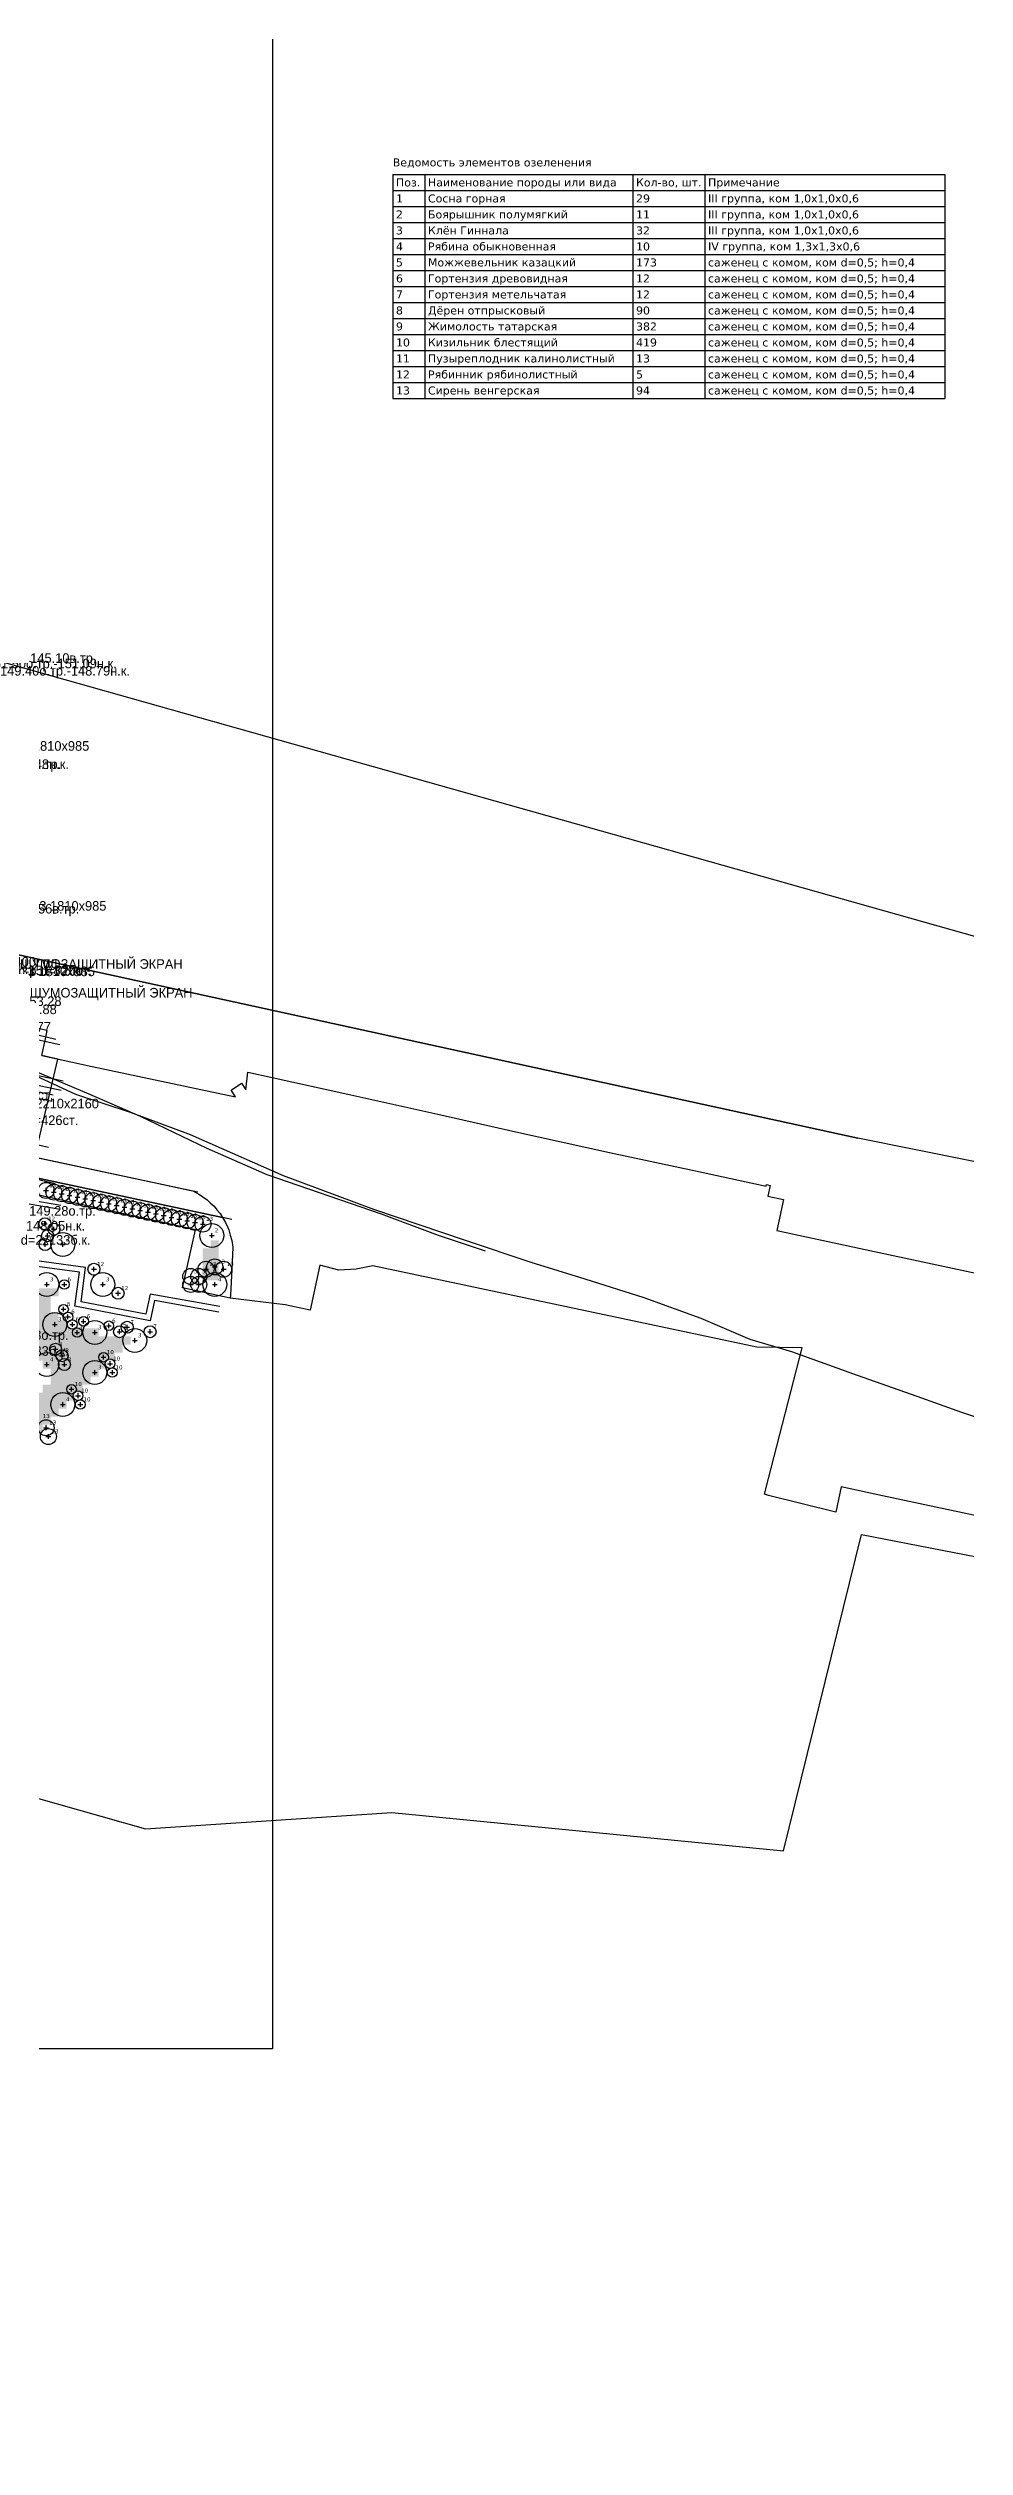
# Model space of a CAD drawing. Header units: metres. Extents: x -2743 to 126, y 13385 to 13916.
# Drawn here: x -1778.1 to -1663.5, y 13450.2 to 13750 of the extents above; entities that cross this region are included whole.
import ezdxf

# ---------------------------------------------------------------- set-up
doc = ezdxf.new("R2010")
doc.units = ezdxf.units.M
for name, color, linetype in [('GREEN_LABELS', 7, 'Continuous'), ('GREEN_SCHEDULE', 7, 'Continuous'), ('GREEN_SHRUBS', 94, 'Continuous'), ('GREEN_TREES', 3, 'Continuous'), ('GREEN_ZONE_ALLOWED', 3, 'Continuous'), ('link-улица Берзарина_Граница работ$0$ГП_Граница проектирования', 7, 'Continuous'), ('link-улица Берзарина_Покрытия — Новые$0$ДВ_ПП_Газон_Р', 7, 'Continuous'), ('link-улица Берзарина_Покрытия — Новые$0$ДВ_ПП_Тип2_Р_покрытия_ПЧ_Местные', 7, 'Continuous'), ('link-улица Берзарина_Покрытия — Новые$0$ДВ_ПП_Тип6_У_ТР_3м за счет Газона', 7, 'Continuous'), ('link_улица Берзарина_борта$0$ДВ_ГП_П_Борт_БР100.30.15', 7, 'Continuous'), ('link_улица Берзарина_борта$0$ДВ_ГП_П_Борт_Пониженный_бетонный', 7, 'Continuous'), ('output[1-12]_3_ДЖКХ-24_03233tp$0$Горизонтали', 7, 'Continuous'), ('output[1-12]_3_ДЖКХ-24_03233tp$0$Ограды', 7, 'Continuous'), ('output[1-12]_3_ДЖКХ-24_03233up$0$Водопровод', 7, 'Continuous'), ('output[1-12]_3_ДЖКХ-24_03233up$0$Газопровод', 7, 'Continuous'), ('output[1-12]_3_ДЖКХ-24_03233up$0$Кабель связи', 7, 'Continuous'), ('output[1-12]_3_ДЖКХ-24_03233up$0$Кабель электрический', 7, 'Continuous'), ('output[1-12]_3_ДЖКХ-24_03233up$0$Канализация самотёчная', 7, 'Continuous'), ('output[1-12]_3_ДЖКХ-24_03233up$0$Теплосеть', 7, 'Continuous'), ('output[1-12]_brd$0$Граница заказа', 7, 'Continuous'), ('output[1-12]_brd$0$Рамки', 7, 'Continuous'), ('output[19-22]_3_ДЖКХ-25_01840tp$0$Ограды', 7, 'Continuous'), ('output[19-22]_3_ДЖКХ-25_01840up$0$Водосток', 7, 'Continuous'), ('output[19-22]_3_ДЖКХ-25_01840up$0$Теплосеть', 7, 'Continuous'), ('output[19-22]_brd$0$Граница заказа', 7, 'Continuous')]:
    doc.layers.add(name, color=color, linetype=linetype)
doc.styles.add('unicode', font='DejaVuSans.ttf')

# ---------------------------------------------------------------- blocks, each defined once
blk = doc.blocks.new('GREEN_TREE_CRATAEGUS_SUBMOLLIS')
for p, q in [((-0.3, 0), (0.3, 0)), ((0, -0.3), (0, 0.3))]:
    blk.add_line(p, q)
blk.add_circle((0, 0), 1.5)
at = {"style": 'unicode', "flags": 1}
for tag, p in [('POS', (0.4, 0.4)), ('SPECIES', (0.4, -1.8)), ('NUM', (0.4, -0.9)), ('NPA', (0.4, -2.7))]:
    blk.add_attdef(tag, p, '', height=0.5, dxfattribs=at)
blk = doc.blocks.new('GREEN_TREE_SORBUS_AUCUPARIA')
for p, q in [((-0.3, 0), (0.3, 0)), ((0, -0.3), (0, 0.3))]:
    blk.add_line(p, q)
blk.add_circle((0, 0), 1.5)
at = {"style": 'unicode', "flags": 1}
for tag, p in [('POS', (0.4, 0.4)), ('SPECIES', (0.4, -1.8)), ('NUM', (0.4, -0.9)), ('NPA', (0.4, -2.7))]:
    blk.add_attdef(tag, p, '', height=0.5, dxfattribs=at)
blk = doc.blocks.new('GREEN_TREE_ACER_GINNALA')
for p, q in [((-0.3, 0), (0.3, 0)), ((0, -0.3), (0, 0.3))]:
    blk.add_line(p, q)
blk.add_circle((0, 0), 1.5)
at = {"style": 'unicode', "flags": 1}
for tag, p in [('POS', (0.4, 0.4)), ('SPECIES', (0.4, -1.8)), ('NUM', (0.4, -0.9)), ('NPA', (0.4, -2.7))]:
    blk.add_attdef(tag, p, '', height=0.5, dxfattribs=at)
blk = doc.blocks.new('GREEN_SHRUB_SYRINGA_JOSIKAEA')
for p, q in [((-0.3, 0), (0.3, 0)), ((0, -0.3), (0, 0.3))]:
    blk.add_line(p, q)
blk.add_circle((0, 0), 1)
at = {"style": 'unicode', "flags": 1}
for tag, p in [('POS', (0.4, 0.4)), ('SPECIES', (0.4, -1.8)), ('NUM', (0.4, -0.9)), ('NPA', (0.4, -2.7))]:
    blk.add_attdef(tag, p, '', height=0.5, dxfattribs=at)
blk = doc.blocks.new('GREEN_SHRUB_SORBARIA_SORBIFOLIA')
for p, q in [((-0.3, 0), (0.3, 0)), ((0, -0.3), (0, 0.3))]:
    blk.add_line(p, q)
blk.add_circle((0, 0), 0.75)
at = {"style": 'unicode', "flags": 1}
for tag, p in [('POS', (0.4, 0.4)), ('SPECIES', (0.4, -1.8)), ('NUM', (0.4, -0.9)), ('NPA', (0.4, -2.7))]:
    blk.add_attdef(tag, p, '', height=0.5, dxfattribs=at)
blk = doc.blocks.new('GREEN_SHRUB_COTONEASTER_LUCIDUS')
for p, q in [((-0.3, 0), (0.3, 0)), ((0, -0.3), (0, 0.3))]:
    blk.add_line(p, q)
blk.add_circle((0, 0), 0.6)
at = {"style": 'unicode', "flags": 1}
for tag, p in [('POS', (0.4, 0.4)), ('SPECIES', (0.4, -1.8)), ('NUM', (0.4, -0.9)), ('NPA', (0.4, -2.7))]:
    blk.add_attdef(tag, p, '', height=0.5, dxfattribs=at)
blk = doc.blocks.new('GREEN_SHRUB_CORNUS_SERICEA')
for p, q in [((-0.3, 0), (0.3, 0)), ((0, -0.3), (0, 0.3))]:
    blk.add_line(p, q)
blk.add_circle((0, 0), 0.75)
at = {"style": 'unicode', "flags": 1}
for tag, p in [('POS', (0.4, 0.4)), ('SPECIES', (0.4, -1.8)), ('NUM', (0.4, -0.9)), ('NPA', (0.4, -2.7))]:
    blk.add_attdef(tag, p, '', height=0.5, dxfattribs=at)
blk = doc.blocks.new('GREEN_SHRUB_HYDRANGEA_ARBORESCENS')
for p, q in [((-0.3, 0), (0.3, 0)), ((0, -0.3), (0, 0.3))]:
    blk.add_line(p, q)
blk.add_circle((0, 0), 0.6)
at = {"style": 'unicode', "flags": 1}
for tag, p in [('POS', (0.4, 0.4)), ('SPECIES', (0.4, -1.8)), ('NUM', (0.4, -0.9)), ('NPA', (0.4, -2.7))]:
    blk.add_attdef(tag, p, '', height=0.5, dxfattribs=at)
blk = doc.blocks.new('GREEN_SHRUB_HYDRANGEA_PANICULATA')
for p, q in [((-0.3, 0), (0.3, 0)), ((0, -0.3), (0, 0.3))]:
    blk.add_line(p, q)
blk.add_circle((0, 0), 0.75)
at = {"style": 'unicode', "flags": 1}
for tag, p in [('POS', (0.4, 0.4)), ('SPECIES', (0.4, -1.8)), ('NUM', (0.4, -0.9)), ('NPA', (0.4, -2.7))]:
    blk.add_attdef(tag, p, '', height=0.5, dxfattribs=at)
blk = doc.blocks.new('GREEN_SHRUB_JUNIPERUS_SABINA')
for p, q in [((-0.3, 0), (0.3, 0)), ((0, -0.3), (0, 0.3))]:
    blk.add_line(p, q)
blk.add_circle((0, 0), 1)
at = {"style": 'unicode', "flags": 1}
for tag, p in [('POS', (0.4, 0.4)), ('SPECIES', (0.4, -1.8)), ('NUM', (0.4, -0.9)), ('NPA', (0.4, -2.7))]:
    blk.add_attdef(tag, p, '', height=0.5, dxfattribs=at)

msp = doc.modelspace()

# ---------------------------------------------------------------- hatches: boundary and pattern name
at = {"layer": 'GREEN_ZONE_ALLOWED', "transparency": 33554508}
h = msp.add_hatch(color=3, dxfattribs=at)
h.dxf.hatch_style = 1
h.paths.add_polyline_path([(-1756.73, 13600.02), (-1756.73, 13599.02), (-1756.73, 13598.02), (-1756.73, 13597.02), (-1756.73, 13596.02), (-1757.73, 13596.02), (-1758.73, 13596.02), (-1758.73, 13597.02), (-1758.73, 13598.02), (-1758.73, 13599.02), (-1758.73, 13600.02), (-1757.73, 13600.02), (-1757.73, 13601.02), (-1756.73, 13601.02), (-1756.73, 13600.02)])
h = msp.add_hatch(color=3, dxfattribs=at)
h.dxf.hatch_style = 1
h.paths.add_polyline_path([(-1782.73, 13580.02), (-1783.73, 13580.02), (-1783.73, 13581.02), (-1784.73, 13581.02), (-1784.73, 13582.02), (-1783.73, 13582.02), (-1782.73, 13582.02), (-1781.73, 13582.02), (-1780.73, 13582.02), (-1779.73, 13582.02), (-1778.73, 13582.02), (-1778.73, 13583.02), (-1777.73, 13583.02), (-1777.73, 13584.02), (-1777.73, 13585.02), (-1778.73, 13585.02), (-1778.73, 13586.02), (-1779.73, 13586.02), (-1780.73, 13586.02), (-1780.73, 13587.02), (-1781.73, 13587.02), (-1782.73, 13587.02), (-1783.73, 13587.02), (-1784.73, 13587.02), (-1785.73, 13587.02), (-1785.73, 13588.02), (-1784.73, 13588.02), (-1784.73, 13589.02), (-1783.73, 13589.02), (-1783.73, 13590.02), (-1782.73, 13590.02), (-1782.73, 13591.02), (-1781.73, 13591.02), (-1781.73, 13592.02), (-1781.73, 13593.02), (-1781.73, 13594.02), (-1781.73, 13595.02), (-1780.73, 13595.02), (-1779.73, 13595.02), (-1778.73, 13595.02), (-1777.73, 13595.02), (-1776.73, 13595.02), (-1776.73, 13594.02), (-1777.73, 13594.02), (-1777.73, 13593.02), (-1777.73, 13592.02), (-1776.73, 13592.02), (-1776.73, 13591.02), (-1775.73, 13591.02), (-1775.73, 13590.02), (-1774.73, 13590.02), (-1773.73, 13590.02), (-1772.73, 13590.02), (-1771.73, 13590.02), (-1771.73, 13589.02), (-1770.73, 13589.02), (-1769.73, 13589.02), (-1768.73, 13589.02), (-1767.73, 13589.02), (-1767.73, 13588.02), (-1768.73, 13588.02), (-1768.73, 13587.02), (-1769.73, 13587.02), (-1769.73, 13586.02), (-1770.73, 13586.02), (-1770.73, 13585.02), (-1771.73, 13585.02), (-1771.73, 13584.02), (-1772.73, 13584.02), (-1772.73, 13583.02), (-1773.73, 13583.02), (-1773.73, 13582.02), (-1774.73, 13582.02), (-1774.73, 13581.02), (-1775.73, 13581.02), (-1775.73, 13580.02), (-1776.73, 13580.02), (-1776.73, 13579.02), (-1777.73, 13579.02), (-1777.73, 13578.02), (-1778.73, 13578.02), (-1778.73, 13577.02), (-1779.73, 13577.02), (-1780.73, 13577.02), (-1780.73, 13578.02), (-1781.73, 13578.02), (-1781.73, 13579.02), (-1782.73, 13579.02), (-1782.73, 13580.02)])

# ---------------------------------------------------------------- linework, layer by layer
at = {"layer": 'GREEN_SCHEDULE'}
for p, q in [((-1734.99, 13734.24), (-1665.99, 13734.24)), ((-1734.99, 13734.24), (-1734.99, 13706.24)), ((-1730.99, 13734.24), (-1730.99, 13706.24)), ((-1704.99, 13734.24), (-1704.99, 13706.24)), ((-1695.99, 13734.24), (-1695.99, 13706.24)), ((-1665.99, 13734.24), (-1665.99, 13706.24)), ((-1734.99, 13732.24), (-1665.99, 13732.24)), ((-1734.99, 13730.24), (-1665.99, 13730.24)), ((-1734.99, 13728.24), (-1665.99, 13728.24)), ((-1734.99, 13726.24), (-1665.99, 13726.24)), ((-1734.99, 13724.24), (-1665.99, 13724.24)), ((-1734.99, 13722.24), (-1665.99, 13722.24)), ((-1734.99, 13720.24), (-1665.99, 13720.24)), ((-1734.99, 13718.24), (-1665.99, 13718.24)), ((-1734.99, 13716.24), (-1665.99, 13716.24)), ((-1734.99, 13714.24), (-1665.99, 13714.24)), ((-1734.99, 13712.24), (-1665.99, 13712.24)), ((-1734.99, 13710.24), (-1665.99, 13710.24)), ((-1734.99, 13708.24), (-1665.99, 13708.24)), ((-1734.99, 13706.24), (-1665.99, 13706.24))]:
    msp.add_line(p, q, dxfattribs=at)
at = {"layer": 'link-улица Берзарина_Граница работ$0$ГП_Граница проектирования'}
for points in [[(-1778.84, 13624.12), (-1772.54, 13622.78), (-1754.65, 13618.97), (-1755.2, 13619.8), (-1753.89, 13620.66), (-1753.34, 13619.83), (-1753.1, 13622.07), (-1750.05, 13621.4), (-1740.59, 13619.32), (-1729.36, 13616.82), (-1719.61, 13614.61), (-1707.89, 13612.03), (-1697.14, 13609.72), (-1688.34, 13607.82), (-1688.3, 13608), (-1687.81, 13607.9), (-1688.12, 13606.57), (-1686.17, 13606.16), (-1687, 13602.25), (-1674.79, 13599.66), (-1645.76, 13593.42)], [(-1660.44, 13566.29), (-1673.79, 13569.11), (-1678.96, 13570.24), (-1679.62, 13567.05), (-1688.04, 13569.17), (-1688.55, 13569.3), (-1688.04, 13571.27), (-1683.82, 13587.6), (-1689.48, 13587.68), (-1737.47, 13597.84), (-1739.57, 13597.44), (-1741.71, 13597.29), (-1744.1, 13597.93), (-1745.31, 13592.29), (-1748.43, 13592.97), (-1755.31, 13593.81), (-1761.25, 13595.12), (-1759.64, 13602.36), (-1820.67, 13615.84)]]:
    msp.add_lwpolyline(points, dxfattribs=at)
at = {"layer": 'link-улица Берзарина_Покрытия — Новые$0$ДВ_ПП_Газон_Р'}
msp.add_lwpolyline([(-1755.62, 13602.65), (-1755.48, 13602.33), (-1755.29, 13601.69), (-1755.12, 13601.01), (-1754.99, 13600.2), (-1755.12, 13597.41), (-1755.23, 13595.01), (-1755.27, 13594.17), (-1755.31, 13593.81), (-1761.25, 13595.12), (-1759.64, 13602.36), (-1765.76, 13603.71), (-1780.75, 13607.02), (-1793.32, 13609.8), (-1808.43, 13613.14), (-1807.83, 13614.93), (-1792.75, 13611.65), (-1792.49, 13611.6), (-1780.29, 13609), (-1765.25, 13605.79), (-1756.25, 13603.87), (-1755.9, 13603.27), (-1755.62, 13602.65)], close=True, dxfattribs=at)
at = {"layer": 'link-улица Берзарина_Покрытия — Новые$0$ДВ_ПП_Тип2_Р_покрытия_ПЧ_Местные'}
msp.add_lwpolyline([(-1776.86, 13623.69), (-1778.84, 13624.12), (-1778.38, 13626.22), (-1778.2, 13627.28), (-1782.36, 13628.16), (-1782.67, 13627.63), (-1783.13, 13627.08), (-1783.84, 13626.65), (-1784.41, 13626.44), (-1785, 13626.36), (-1785.6, 13626.27), (-1788.3, 13626.16), (-1792.01, 13614.05), (-1786.23, 13612.82), (-1779.72, 13611.45), (-1776.86, 13623.69)], close=True, dxfattribs=at)
at = {"layer": 'link-улица Берзарина_Покрытия — Новые$0$ДВ_ПП_Тип6_У_ТР_3м за счет Газона'}
msp.add_lwpolyline([(-1759.97, 13607.22), (-1759.15, 13606.75), (-1758.73, 13606.46), (-1758.19, 13606.09), (-1757.79, 13605.72), (-1757.32, 13605.3), (-1756.96, 13604.85), (-1756.57, 13604.4), (-1756.25, 13603.88), (-1756.25, 13603.87), (-1765.25, 13605.79), (-1780.29, 13609), (-1779.72, 13611.43), (-1764.66, 13608.22), (-1760.21, 13607.27), (-1759.97, 13607.22)], close=True, dxfattribs=at)
at = {"layer": 'link_улица Берзарина_борта$0$ДВ_ГП_П_Борт_БР100.30.15'}
msp.add_lwpolyline([(-1823.45, 13620.89), (-1823.21, 13620.84), (-1803.6, 13616.57), (-1799.69, 13615.72), (-1791.97, 13614.04), (-1759.36, 13607.09)], dxfattribs=at)
at = {"layer": 'link_улица Берзарина_борта$0$ДВ_ГП_П_Борт_Пониженный_бетонный'}
msp.add_lwpolyline([(-1755.12, 13603.62), (-1792.49, 13611.6), (-1810.5, 13615.51), (-1810.69, 13615.22), (-1810.97, 13615.01), (-1811.29, 13614.91), (-1811.64, 13614.92), (-1811.96, 13615.06), (-1812.22, 13615.29), (-1812.38, 13615.59), (-1812.43, 13615.93), (-1823.24, 13618.28), (-1823.57, 13618.34), (-1823.91, 13618.35), (-1824.25, 13618.33), (-1824.59, 13618.27), (-1829.18, 13617.14), (-1829.53, 13616.98), (-1829.78, 13616.72), (-1829.92, 13616.38), (-1829.93, 13616), (-1829.78, 13615.15)], dxfattribs=at)
at = {"layer": 'output[1-12]_3_ДЖКХ-24_03233up$0$Водопровод'}
for points in [[(-1798.69, 13622.84), (-1777.57, 13618.42)], [(-1798.55, 13623.63), (-1777.42, 13619.2)]]:
    msp.add_lwpolyline(points, dxfattribs=at)
at = {"layer": 'output[1-12]_3_ДЖКХ-24_03233up$0$Газопровод'}
msp.add_lwpolyline([(-1781.46, 13613.46), (-1778.01, 13612.69)], dxfattribs=at)
at = {"layer": 'output[1-12]_3_ДЖКХ-24_03233up$0$Кабель связи'}
msp.add_lwpolyline([(-1777.34, 13608.15), (-1780.97, 13609.01)], dxfattribs=at)
at = {"layer": 'output[1-12]_3_ДЖКХ-24_03233up$0$Кабель электрический'}
for points in [[(-1805.07, 13632.89), (-1800.37, 13631.18), (-1796.58, 13629.59), (-1792.77, 13627.44), (-1788.53, 13625.37), (-1781.38, 13622.42), (-1774.65, 13619.3), (-1767.82, 13617.04), (-1760.33, 13614.26), (-1748.68, 13609.12), (-1737.39, 13604.95), (-1725.93, 13601.07), (-1717.75, 13598.32), (-1710.98, 13596.24), (-1703.62, 13593.9), (-1696.48, 13591.33), (-1690.37, 13588.68), (-1685.14, 13587.14), (-1676.95, 13584.2), (-1669.49, 13581.57), (-1663.9, 13579.58), (-1655.43, 13576.75)], [(-1802.73, 13633.24), (-1800.23, 13632.01), (-1795.55, 13630.16), (-1790.5, 13627.56), (-1785.02, 13624.99), (-1779.67, 13622.19), (-1772.96, 13619.36), (-1766.54, 13616.56), (-1758.22, 13612.54), (-1750.72, 13609.28), (-1736.43, 13604.35), (-1729.32, 13601.69), (-1723.44, 13599.72)], [(-1777.1, 13626.14), (-1780.56, 13626.96)], [(-1776.58, 13625.48), (-1780.02, 13626.23)], [(-1776.55, 13604.87), (-1780.45, 13605.57)], [(-1776.46, 13605.37), (-1780.36, 13606.06)]]:
    msp.add_lwpolyline(points, dxfattribs=at)
at = {"layer": 'output[1-12]_3_ДЖКХ-24_03233up$0$Канализация самотёчная'}
for points in [[(-1812.16, 13627.43), (-1776.41, 13619.81)], [(-1811.94, 13628.61), (-1776.17, 13620.98)]]:
    msp.add_lwpolyline(points, dxfattribs=at)
at = {"layer": 'output[1-12]_3_ДЖКХ-24_03233up$0$Теплосеть'}
for points in [[(-1756.61, 13592.76), (-1765.31, 13594.33), (-1765.86, 13591.8), (-1773.94, 13593.36), (-1773.37, 13597.64), (-1785.01, 13599.21)], [(-1756.73, 13592.08), (-1764.77, 13593.53), (-1765.32, 13590.98), (-1774.72, 13592.8), (-1774.15, 13597.04), (-1785.11, 13598.51)]]:
    msp.add_lwpolyline(points, dxfattribs=at)
at = {"layer": 'output[1-12]_brd$0$Граница заказа'}
for points in [[(-1548.48, 13587.98), (-1676.87, 13613.82), (-1826.62, 13646.49), (-1941.49, 13702.81), (-1939.55, 13742.56), (-1946.32, 13757.81), (-2014.55, 13775.28), (-2049.48, 13776.6), (-2061.84, 13786.7), (-2071.03, 13788.68), (-2071.38, 13780.54), (-2071.93, 13777.3), (-2073.35, 13774.27), (-2077.47, 13770.51), (-2078.9, 13770.01), (-2095.38, 13773.45), (-2141.49, 13783.62), (-2188.32, 13793.95), (-2191.54, 13794.79), (-2200.75, 13795.89), (-2200.86, 13795.91), (-2208.04, 13797.44), (-2324.43, 13822.23)], [(-2346.58, 13797.27), (-2166.6, 13756.43), (-2146.46, 13744.45), (-2137.06, 13735.44), (-2116.08, 13730.56), (-2106.95, 13730.96), (-2106.95, 13685.73), (-2024.86, 13668.7), (-2016.47, 13689.27), (-1943.72, 13663.31), (-1875.38, 13614.1), (-1826.3, 13588.48), (-1816.17, 13541.73), (-1765.89, 13527.49), (-1735.12, 13529.54), (-1686.15, 13524.76), (-1676.41, 13564.26), (-1525.6, 13535), (-1412.06, 13512.98), (-1427.76, 13454.72), (-1407.55, 13450.24), (-1398.75, 13490), (-1344.68, 13479.8), (-1272.6, 13463)]]:
    msp.add_lwpolyline(points, dxfattribs=at)
at = {"layer": 'output[1-12]_brd$0$Рамки'}
msp.add_lwpolyline([(-2000, 13500), (-2000, 13800), (-1750, 13800), (-1750, 13500), (-2000, 13500)], dxfattribs=at)
at = {"layer": 'output[19-22]_brd$0$Граница заказа'}
for points in [[(-1625.05, 13628.52), (-1822.93, 13684.32)], [(-1826.62, 13646.49), (-1676.87, 13613.82)]]:
    msp.add_lwpolyline(points, dxfattribs=at)

# ---------------------------------------------------------------- block references
at = {"layer": 'GREEN_SHRUBS'}
for name, p in [('GREEN_SHRUB_SYRINGA_JOSIKAEA', (-1778.32, 13607.28)), ('GREEN_SHRUB_SYRINGA_JOSIKAEA', (-1777.34, 13607.06)), ('GREEN_SHRUB_SYRINGA_JOSIKAEA', (-1776.36, 13606.85)), ('GREEN_SHRUB_SYRINGA_JOSIKAEA', (-1775.38, 13606.64)), ('GREEN_SHRUB_SYRINGA_JOSIKAEA', (-1774.4, 13606.43)), ('GREEN_SHRUB_SYRINGA_JOSIKAEA', (-1773.42, 13606.22)), ('GREEN_SHRUB_SYRINGA_JOSIKAEA', (-1772.44, 13606.01)), ('GREEN_SHRUB_SYRINGA_JOSIKAEA', (-1771.46, 13605.8)), ('GREEN_SHRUB_SYRINGA_JOSIKAEA', (-1770.48, 13605.59)), ('GREEN_SHRUB_SYRINGA_JOSIKAEA', (-1769.5, 13605.38)), ('GREEN_SHRUB_SYRINGA_JOSIKAEA', (-1768.52, 13605.17)), ('GREEN_SHRUB_SYRINGA_JOSIKAEA', (-1767.54, 13604.96)), ('GREEN_SHRUB_SYRINGA_JOSIKAEA', (-1766.56, 13604.75)), ('GREEN_SHRUB_SYRINGA_JOSIKAEA', (-1765.58, 13604.54)), ('GREEN_SHRUB_SYRINGA_JOSIKAEA', (-1764.6, 13604.33)), ('GREEN_SHRUB_SYRINGA_JOSIKAEA', (-1763.62, 13604.12)), ('GREEN_SHRUB_SYRINGA_JOSIKAEA', (-1762.64, 13603.91)), ('GREEN_SHRUB_SORBARIA_SORBIFOLIA', (-1778.46, 13603.1)), ('GREEN_SHRUB_HYDRANGEA_PANICULATA', (-1778.13, 13601.62)), ('GREEN_SHRUB_HYDRANGEA_PANICULATA', (-1777.33, 13602.43)), ('GREEN_SHRUB_SYRINGA_JOSIKAEA', (-1761.66, 13603.7)), ('GREEN_SHRUB_SYRINGA_JOSIKAEA', (-1760.68, 13603.49)), ('GREEN_SHRUB_SYRINGA_JOSIKAEA', (-1759.7, 13603.28)), ('GREEN_SHRUB_SYRINGA_JOSIKAEA', (-1758.72, 13603.07)), ('GREEN_SHRUB_HYDRANGEA_PANICULATA', (-1778.43, 13600.52)), ('GREEN_SHRUB_HYDRANGEA_ARBORESCENS', (-1776.03, 13595.52)), ('GREEN_SHRUB_SORBARIA_SORBIFOLIA', (-1772.33, 13597.43)), ('GREEN_SHRUB_JUNIPERUS_SABINA', (-1760.23, 13596.52)), ('GREEN_SHRUB_JUNIPERUS_SABINA', (-1760.23, 13595.52)), ('GREEN_SHRUB_JUNIPERUS_SABINA', (-1759.23, 13596.52)), ('GREEN_SHRUB_JUNIPERUS_SABINA', (-1759.23, 13595.52)), ('GREEN_SHRUB_SYRINGA_JOSIKAEA', (-1758.33, 13597.43)), ('GREEN_SHRUB_SYRINGA_JOSIKAEA', (-1757.23, 13597.72)), ('GREEN_SHRUB_SYRINGA_JOSIKAEA', (-1756.13, 13597.43)), ('GREEN_SHRUB_HYDRANGEA_ARBORESCENS', (-1776.13, 13592.43)), ('GREEN_SHRUB_SORBARIA_SORBIFOLIA', (-1769.32, 13594.42)), ('GREEN_SHRUB_HYDRANGEA_ARBORESCENS', (-1775.58, 13591.47)), ('GREEN_SHRUB_HYDRANGEA_ARBORESCENS', (-1775.03, 13590.52)), ('GREEN_SHRUB_HYDRANGEA_ARBORESCENS', (-1774.43, 13589.52)), ('GREEN_SHRUB_HYDRANGEA_ARBORESCENS', (-1773.63, 13590.91)), ('GREEN_SHRUB_HYDRANGEA_ARBORESCENS', (-1770.47, 13590.36)), ('GREEN_SHRUB_HYDRANGEA_PANICULATA', (-1769.13, 13589.62)), ('GREEN_SHRUB_HYDRANGEA_PANICULATA', (-1768.18, 13590.17)), ('GREEN_SHRUB_HYDRANGEA_PANICULATA', (-1765.32, 13589.62)), ('GREEN_SHRUB_CORNUS_SERICEA', (-1777.13, 13587.43)), ('GREEN_SHRUB_CORNUS_SERICEA', (-1776.32, 13586.62)), ('GREEN_SHRUB_COTONEASTER_LUCIDUS', (-1771.13, 13586.43)), ('GREEN_SHRUB_CORNUS_SERICEA', (-1776.03, 13585.52)), ('GREEN_SHRUB_COTONEASTER_LUCIDUS', (-1770.32, 13585.62)), ('GREEN_SHRUB_COTONEASTER_LUCIDUS', (-1770.03, 13584.52)), ('GREEN_SHRUB_COTONEASTER_LUCIDUS', (-1775.13, 13582.43)), ('GREEN_SHRUB_COTONEASTER_LUCIDUS', (-1774.32, 13581.62)), ('GREEN_SHRUB_COTONEASTER_LUCIDUS', (-1774.03, 13580.52)), ('GREEN_SHRUB_SYRINGA_JOSIKAEA', (-1778.32, 13577.62)), ('GREEN_SHRUB_SYRINGA_JOSIKAEA', (-1778.03, 13576.52))]:
    msp.add_blockref(name, p, dxfattribs=at)
at = {"layer": 'GREEN_TREES'}
for name, p in [('GREEN_TREE_ACER_GINNALA', (-1776.23, 13600.52)), ('GREEN_TREE_CRATAEGUS_SUBMOLLIS', (-1757.61, 13601.64)), ('GREEN_TREE_ACER_GINNALA', (-1778.23, 13595.52)), ('GREEN_TREE_ACER_GINNALA', (-1771.23, 13595.52)), ('GREEN_TREE_SORBUS_AUCUPARIA', (-1757.23, 13595.52)), ('GREEN_TREE_ACER_GINNALA', (-1777.23, 13590.52)), ('GREEN_TREE_ACER_GINNALA', (-1772.23, 13589.52)), ('GREEN_TREE_ACER_GINNALA', (-1767.23, 13588.52)), ('GREEN_TREE_SORBUS_AUCUPARIA', (-1778.23, 13585.52)), ('GREEN_TREE_ACER_GINNALA', (-1772.23, 13584.52)), ('GREEN_TREE_SORBUS_AUCUPARIA', (-1776.23, 13580.52))]:
    msp.add_blockref(name, p, dxfattribs=at)

# ---------------------------------------------------------------- texts
at = {"layer": 'GREEN_LABELS', "style": 'unicode'}
for s, p in [('13', (-1777.92, 13607.68)), ('13', (-1776.94, 13607.46)), ('13', (-1775.96, 13607.25)), ('13', (-1774.98, 13607.04)), ('13', (-1774, 13606.83)), ('13', (-1773.02, 13606.62)), ('13', (-1772.04, 13606.41)), ('13', (-1771.06, 13606.2)), ('13', (-1770.08, 13605.99)), ('13', (-1769.1, 13605.78)), ('13', (-1768.12, 13605.57)), ('13', (-1767.14, 13605.36)), ('13', (-1766.16, 13605.15)), ('13', (-1765.18, 13604.94)), ('13', (-1764.2, 13604.73)), ('13', (-1763.22, 13604.52)), ('13', (-1762.24, 13604.31)), ('12', (-1778.06, 13603.5)), ('7', (-1777.73, 13602.02)), ('7', (-1776.93, 13602.83)), ('13', (-1761.26, 13604.1)), ('13', (-1760.28, 13603.89)), ('13', (-1759.3, 13603.68)), ('13', (-1758.32, 13603.47)), ('2', (-1757.21, 13602.04)), ('7', (-1778.03, 13600.92)), ('3', (-1775.83, 13600.92)), ('3', (-1777.83, 13595.92)), ('6', (-1775.63, 13595.92)), ('12', (-1771.93, 13597.83)), ('3', (-1770.83, 13595.92)), ('5', (-1759.83, 13596.92)), ('5', (-1759.83, 13595.92)), ('5', (-1758.83, 13596.92)), ('5', (-1758.83, 13595.92)), ('13', (-1757.93, 13597.83)), ('4', (-1756.83, 13595.92)), ('13', (-1756.83, 13598.12)), ('13', (-1755.73, 13597.83)), ('6', (-1775.73, 13592.83)), ('12', (-1768.92, 13594.82)), ('3', (-1776.83, 13590.92)), ('6', (-1775.18, 13591.87)), ('6', (-1774.63, 13590.92)), ('6', (-1774.03, 13589.92)), ('6', (-1773.23, 13591.31)), ('3', (-1771.83, 13589.92)), ('6', (-1770.07, 13590.76)), ('7', (-1768.73, 13590.02)), ('7', (-1767.78, 13590.57)), ('7', (-1764.92, 13590.02)), ('8', (-1776.73, 13587.83)), ('8', (-1775.92, 13587.02)), ('10', (-1770.73, 13586.83)), ('3', (-1766.83, 13588.92)), ('4', (-1777.83, 13585.92)), ('8', (-1775.63, 13585.92)), ('3', (-1771.83, 13584.92)), ('10', (-1769.92, 13586.02)), ('10', (-1769.63, 13584.92)), ('4', (-1775.83, 13580.92)), ('10', (-1774.73, 13582.83)), ('10', (-1773.92, 13582.02)), ('10', (-1773.63, 13580.92)), ('13', (-1778.73, 13578.83)), ('13', (-1777.92, 13578.02)), ('13', (-1777.63, 13576.92))]:
    msp.add_text(s, height=0.5, dxfattribs=at).set_placement(p)
at = {"layer": 'GREEN_SCHEDULE', "style": 'unicode'}
for s, p in [('Ведомость элементов озеленения', (-1734.99, 13735.24)), ('Поз.', (-1734.59, 13732.74)), ('Наименование породы или вида', (-1730.59, 13732.74)), ('Кол-во, шт.', (-1704.59, 13732.74)), ('Примечание', (-1695.59, 13732.74)), ('1', (-1734.59, 13730.74)), ('Сосна горная', (-1730.59, 13730.74)), ('29', (-1704.59, 13730.74)), ('III группа, ком 1,0x1,0x0,6', (-1695.59, 13730.74)), ('2', (-1734.59, 13728.74)), ('3', (-1734.59, 13726.74)), ('Боярышник полумягкий', (-1730.59, 13728.74)), ('Клён Гиннала', (-1730.59, 13726.74)), ('32', (-1704.59, 13726.74)), ('11', (-1704.59, 13728.74)), ('III группа, ком 1,0x1,0x0,6', (-1695.59, 13728.74)), ('III группа, ком 1,0x1,0x0,6', (-1695.59, 13726.74)), ('4', (-1734.59, 13724.74)), ('Рябина обыкновенная', (-1730.59, 13724.74)), ('10', (-1704.59, 13724.74)), ('IV группа, ком 1,3x1,3x0,6', (-1695.59, 13724.74)), ('6', (-1734.59, 13720.74)), ('5', (-1734.59, 13722.74)), ('Можжевельник казацкий', (-1730.59, 13722.74)), ('Гортензия древовидная', (-1730.59, 13720.74)), ('173', (-1704.59, 13722.74)), ('12', (-1704.59, 13720.74)), ('саженец с комом, ком d=0,5; h=0,4', (-1695.59, 13722.74)), ('саженец с комом, ком d=0,5; h=0,4', (-1695.59, 13720.74)), ('7', (-1734.59, 13718.74)), ('Гортензия метельчатая', (-1730.59, 13718.74)), ('12', (-1704.59, 13718.74)), ('саженец с комом, ком d=0,5; h=0,4', (-1695.59, 13718.74)), ('8', (-1734.59, 13716.74)), ('9', (-1734.59, 13714.74)), ('Жимолость татарская', (-1730.59, 13714.74)), ('Дёрен отпрысковый', (-1730.59, 13716.74)), ('90', (-1704.59, 13716.74)), ('382', (-1704.59, 13714.74)), ('саженец с комом, ком d=0,5; h=0,4', (-1695.59, 13716.74)), ('саженец с комом, ком d=0,5; h=0,4', (-1695.59, 13714.74)), ('10', (-1734.59, 13712.74)), ('Кизильник блестящий', (-1730.59, 13712.74)), ('419', (-1704.59, 13712.74)), ('саженец с комом, ком d=0,5; h=0,4', (-1695.59, 13712.74)), ('11', (-1734.59, 13710.74)), ('12', (-1734.59, 13708.74)), ('Пузыреплодник калинолистный', (-1730.59, 13710.74)), ('Рябинник рябинолистный', (-1730.59, 13708.74)), ('13', (-1704.59, 13710.74)), ('саженец с комом, ком d=0,5; h=0,4', (-1695.59, 13710.74)), ('саженец с комом, ком d=0,5; h=0,4', (-1695.59, 13708.74)), ('13', (-1734.59, 13706.74)), ('Сирень венгерская', (-1730.59, 13706.74)), ('94', (-1704.59, 13706.74)), ('5', (-1704.59, 13708.74)), ('саженец с комом, ком d=0,5; h=0,4', (-1695.59, 13706.74))]:
    msp.add_text(s, height=1, dxfattribs=at).set_placement(p)
at = {"layer": 'output[1-12]_3_ДЖКХ-24_03233tp$0$Горизонтали'}
for s, p in [('152.88', (-1781.89, 13629.31)), ('153.28', (-1781.29, 13630.33)), ('152.77', (-1782.62, 13627.12))]:
    msp.add_text(s, height=1.2, dxfattribs=at).set_placement(p)
at = {"layer": 'output[1-12]_3_ДЖКХ-24_03233tp$0$Ограды'}
msp.add_text('ШУМОЗАЩИТНЫЙ ЭКРАН', height=1.2, dxfattribs=at).set_placement((-1780.34, 13631.38))
at = {"layer": 'output[1-12]_3_ДЖКХ-24_03233up$0$Водопровод'}
msp.add_text('d=800ст.', height=1.2, dxfattribs=at).set_placement((-1783.91, 13618.62))
at = {"layer": 'output[1-12]_3_ДЖКХ-24_03233up$0$Газопровод'}
msp.add_text('ф-р d=426ст.', height=1.2, dxfattribs=at).set_placement((-1783.96, 13615.45))
at = {"layer": 'output[1-12]_3_ДЖКХ-24_03233up$0$Кабель электрический'}
for s, p in [('145.10в.тр.', (-1780.3, 13673.2)), ('144.56в.тр.', (-1782.45, 13641.88))]:
    msp.add_text(s, height=1.2, dxfattribs=at).set_placement(p)
at = {"layer": 'output[1-12]_3_ДЖКХ-24_03233up$0$Теплосеть'}
for s, p in [('151.50о.тр.-151.09н.к.', (-1785.73, 13672.52)), ('149.40о.тр.-148.79н.к.', (-1784.07, 13671.61)), ('d=2x133 1810x985', (-1786.61, 13662.22)), ('d=2x133 1810x985', (-1784.47, 13642.23)), ('d=2x133 2210x2160', (-1786.3, 13617.53)), ('149.28о.тр.', (-1780.43, 13604.12)), ('148.05н.к.', (-1780.83, 13602.26)), ('d=2x133б.к.', (-1781.48, 13600.49)), ('d=2x133б.к.', (-1784.18, 13586.61)), ('149.28о.тр.', (-1783.82, 13588.6))]:
    msp.add_text(s, height=1.2, dxfattribs=at).set_placement(p)
at = {"layer": 'output[19-22]_3_ДЖКХ-25_01840tp$0$Ограды'}
msp.add_text('ШУМОЗАЩИТНЫЙ ЭКРАН', height=1.2, dxfattribs=at).set_placement((-1781.57, 13634.97))
at = {"layer": 'output[19-22]_3_ДЖКХ-25_01840up$0$Водосток'}
for s, p in [('d=400ппл', (-1784.09, 13635.24)), ('ф-р d=720ст.', (-1782.27, 13634.1)), ('151.82лот.', (-1780.51, 13634.18))]:
    msp.add_text(s, height=1.2, dxfattribs=at).set_placement(p)
at = {"layer": 'output[19-22]_3_ДЖКХ-25_01840up$0$Теплосеть'}
for s, p in [('151.89о.тр.', (-1784.75, 13659.94)), ('151.48н.к.', (-1782.85, 13659.94)), ('d=2x133 1810x985', (-1785.91, 13634.05))]:
    msp.add_text(s, height=1.2, dxfattribs=at).set_placement(p)

doc.saveas('drawing.dxf')
